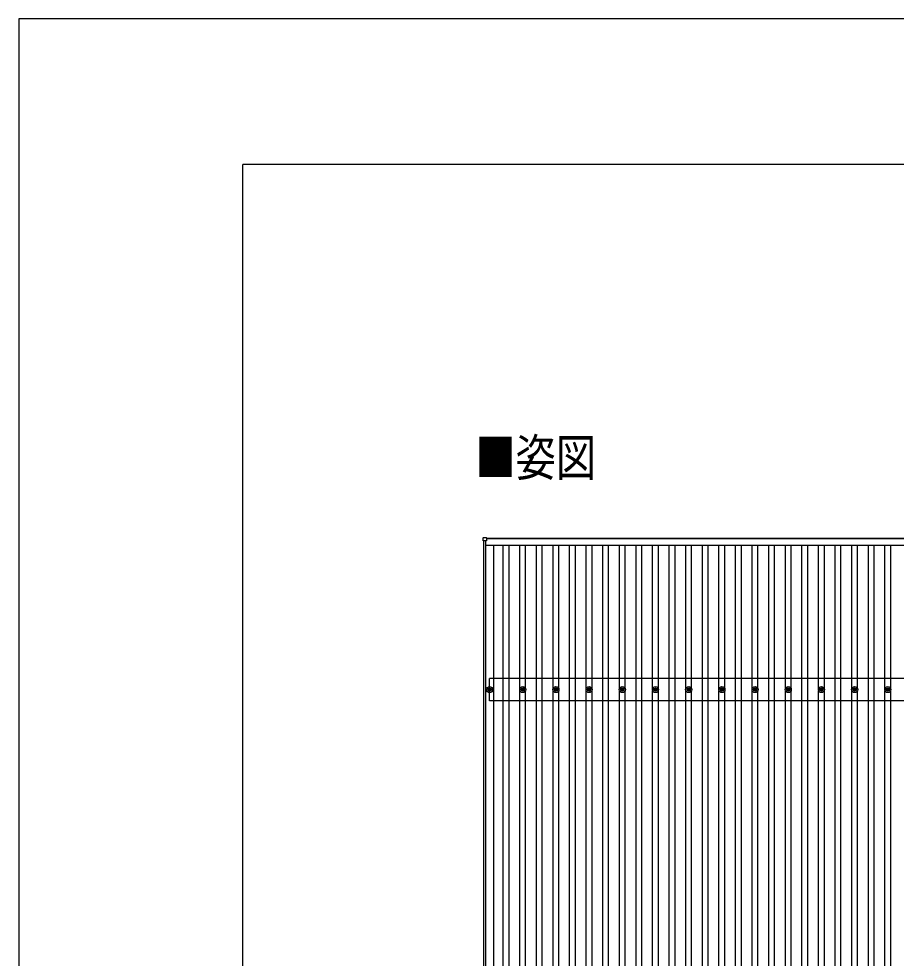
# Model space of a CAD drawing. Units: millimetres, scale not verified. Extents: x -18922 to 18922, y -13365 to 13365.
# Drawn here: x -18922 to -13636, y 7701 to 13365 of the extents above; entities that cross this region are included whole.
import ezdxf
from ezdxf.enums import TextEntityAlignment as Align

# ---------------------------------------------------------------- set-up
doc = ezdxf.new("R2010")
doc.units = ezdxf.units.MM
doc.header["$LTSCALE"] = 50
for name, color, linetype in [('0-2_USER1', 3, 'Continuous'), ('0-5_YKK_13', 4, 'Continuous'), ('0-6_YKK_A1', 4, 'Continuous'), ('0-8_YKK_ZWAK', 7, 'Continuous')]:
    doc.layers.add(name, color=color, linetype=linetype)
doc.styles.add('ＭＳ ゴシック', font='')
doc.styles.get('ＭＳ ゴシック').set_extended_font_data('MS Gothic')

msp = doc.modelspace()

# ---------------------------------------------------------------- linework, layer by layer
at = {"layer": '0-5_YKK_13'}
for p, q in [((-16124.21, 10217.98), (-16124.21, 10235.98)), ((-16123.21, 10236.98), (-16105.21, 10236.98)), ((-16105.21, 10216.98), (-16123.21, 10216.98)), ((-16104.21, 10235.98), (-16104.21, 10217.98)), ((-16095.91, 9322.33), (-16091.49, 9322.33)), ((-16095.91, 9322.33), (-16091.49, 9322.33)), ((-16095.91, 9318.83), (-16091.49, 9318.83)), ((-16095.91, 9318.83), (-16091.49, 9318.83)), ((-16087.66, 9330.58), (-16087.66, 9326.16)), ((-16087.66, 9330.58), (-16087.66, 9326.16)), ((-16087.66, 9315), (-16087.66, 9310.58)), ((-16087.66, 9315), (-16087.66, 9310.58)), ((-16084.16, 9330.58), (-16084.16, 9326.16)), ((-16084.16, 9330.58), (-16084.16, 9326.16)), ((-16084.16, 9315), (-16084.16, 9310.58)), ((-16084.16, 9315), (-16084.16, 9310.58)), ((-16080.33, 9322.33), (-16075.91, 9322.33)), ((-16080.33, 9322.33), (-16075.91, 9322.33)), ((-16080.33, 9318.83), (-16075.91, 9318.83)), ((-16080.33, 9318.83), (-16075.91, 9318.83)), ((-15895.91, 9322.33), (-15891.49, 9322.33)), ((-15895.91, 9318.83), (-15891.49, 9318.83)), ((-15887.66, 9330.58), (-15887.66, 9326.16)), ((-15887.66, 9315), (-15887.66, 9310.58)), ((-15884.16, 9330.58), (-15884.16, 9326.16)), ((-15884.16, 9315), (-15884.16, 9310.58)), ((-15880.33, 9322.33), (-15875.91, 9322.33)), ((-15880.33, 9318.83), (-15875.91, 9318.83)), ((-15695.91, 9322.33), (-15691.5, 9322.33)), ((-15695.91, 9318.83), (-15691.5, 9318.83)), ((-15687.66, 9330.58), (-15687.66, 9326.16)), ((-15687.66, 9315), (-15687.66, 9310.58)), ((-15684.16, 9330.58), (-15684.16, 9326.16)), ((-15684.16, 9315), (-15684.16, 9310.58)), ((-15680.33, 9322.33), (-15675.92, 9322.33)), ((-15680.33, 9318.83), (-15675.92, 9318.83)), ((-15495.91, 9322.33), (-15491.5, 9322.33)), ((-15495.91, 9318.83), (-15491.5, 9318.83)), ((-15487.66, 9330.58), (-15487.66, 9326.16)), ((-15487.66, 9315), (-15487.66, 9310.58)), ((-15484.16, 9330.58), (-15484.16, 9326.16)), ((-15484.16, 9315), (-15484.16, 9310.58)), ((-15480.33, 9322.33), (-15475.92, 9322.33)), ((-15480.33, 9318.83), (-15475.92, 9318.83)), ((-15295.91, 9322.33), (-15291.5, 9322.33)), ((-15295.91, 9318.83), (-15291.5, 9318.83)), ((-15287.66, 9330.58), (-15287.66, 9326.16)), ((-15287.66, 9315), (-15287.66, 9310.58)), ((-15284.16, 9330.58), (-15284.16, 9326.16)), ((-15284.16, 9315), (-15284.16, 9310.58)), ((-15280.33, 9322.33), (-15275.92, 9322.33)), ((-15280.33, 9318.83), (-15275.92, 9318.83)), ((-15095.91, 9322.33), (-15091.5, 9322.33)), ((-15095.91, 9318.83), (-15091.5, 9318.83)), ((-15087.66, 9330.58), (-15087.66, 9326.16)), ((-15087.66, 9315), (-15087.66, 9310.58)), ((-15084.16, 9330.58), (-15084.16, 9326.16)), ((-15084.16, 9315), (-15084.16, 9310.58)), ((-15080.33, 9322.33), (-15075.92, 9322.33)), ((-15080.33, 9318.83), (-15075.92, 9318.83)), ((-14895.91, 9322.33), (-14891.5, 9322.33)), ((-14895.91, 9318.83), (-14891.5, 9318.83)), ((-14887.66, 9330.58), (-14887.66, 9326.16)), ((-14887.66, 9315), (-14887.66, 9310.58)), ((-14884.16, 9330.58), (-14884.16, 9326.16)), ((-14884.16, 9315), (-14884.16, 9310.58)), ((-14880.33, 9322.33), (-14875.92, 9322.33)), ((-14880.33, 9318.83), (-14875.92, 9318.83)), ((-14695.91, 9322.33), (-14691.5, 9322.33)), ((-14695.91, 9318.83), (-14691.5, 9318.83)), ((-14687.66, 9330.58), (-14687.66, 9326.16)), ((-14687.66, 9315), (-14687.66, 9310.58)), ((-14684.16, 9330.58), (-14684.16, 9326.16)), ((-14684.16, 9315), (-14684.16, 9310.58)), ((-14680.33, 9322.33), (-14675.92, 9322.33)), ((-14680.33, 9318.83), (-14675.92, 9318.83)), ((-14495.91, 9322.33), (-14491.5, 9322.33)), ((-14495.91, 9318.83), (-14491.5, 9318.83)), ((-14487.66, 9330.58), (-14487.66, 9326.16)), ((-14487.66, 9315), (-14487.66, 9310.58)), ((-14484.16, 9330.58), (-14484.16, 9326.16)), ((-14484.16, 9315), (-14484.16, 9310.58)), ((-14480.33, 9322.33), (-14475.92, 9322.33)), ((-14480.33, 9318.83), (-14475.92, 9318.83)), ((-14295.91, 9322.33), (-14291.5, 9322.33)), ((-14295.91, 9318.83), (-14291.5, 9318.83)), ((-14287.66, 9330.58), (-14287.66, 9326.16)), ((-14287.66, 9315), (-14287.66, 9310.58)), ((-14284.16, 9330.58), (-14284.16, 9326.16)), ((-14284.16, 9315), (-14284.16, 9310.58)), ((-14280.33, 9322.33), (-14275.92, 9322.33)), ((-14280.33, 9318.83), (-14275.92, 9318.83)), ((-14095.91, 9322.33), (-14091.5, 9322.33)), ((-14095.91, 9318.83), (-14091.5, 9318.83)), ((-14087.66, 9330.58), (-14087.66, 9326.16)), ((-14087.66, 9315), (-14087.66, 9310.58)), ((-14084.16, 9330.58), (-14084.16, 9326.16)), ((-14084.16, 9315), (-14084.16, 9310.58)), ((-14080.33, 9322.33), (-14075.92, 9322.33)), ((-14080.33, 9318.83), (-14075.92, 9318.83)), ((-13895.91, 9322.33), (-13891.5, 9322.33)), ((-13895.91, 9318.83), (-13891.5, 9318.83)), ((-13887.66, 9330.58), (-13887.66, 9326.16)), ((-13887.66, 9315), (-13887.66, 9310.58)), ((-13884.16, 9330.58), (-13884.16, 9326.16)), ((-13884.16, 9315), (-13884.16, 9310.58)), ((-13880.33, 9322.33), (-13875.92, 9322.33)), ((-13880.33, 9318.83), (-13875.92, 9318.83)), ((-13695.91, 9322.33), (-13691.5, 9322.33)), ((-13695.91, 9318.83), (-13691.5, 9318.83)), ((-13687.66, 9330.58), (-13687.66, 9326.16)), ((-13687.66, 9315), (-13687.66, 9310.58)), ((-13684.16, 9330.58), (-13684.16, 9326.16)), ((-13684.16, 9315), (-13684.16, 9310.58)), ((-13680.33, 9322.33), (-13675.92, 9322.33)), ((-13680.33, 9318.83), (-13675.92, 9318.83))]:
    msp.add_line(p, q, dxfattribs=at)
for centre, radius in [((-16085.91, 9320.58), 18.25), ((-16085.91, 9320.58), 18.25), ((-16085.91, 9320.58), 10.15), ((-16085.91, 9320.58), 10.15), ((-16085.91, 9320.58), 5.85), ((-16085.91, 9320.58), 5.85), ((-16085.91, 9320.58), 5.25), ((-16085.91, 9320.58), 5.25), ((-15885.91, 9320.58), 18.25), ((-15885.91, 9320.58), 10.15), ((-15885.91, 9320.58), 5.85), ((-15885.91, 9320.58), 5.25), ((-15685.91, 9320.58), 18.25), ((-15685.91, 9320.58), 10.15), ((-15685.91, 9320.58), 5.85), ((-15685.91, 9320.58), 5.25), ((-15485.91, 9320.58), 18.25), ((-15485.91, 9320.58), 10.15), ((-15485.91, 9320.58), 5.85), ((-15485.91, 9320.58), 5.25), ((-15285.91, 9320.58), 18.25), ((-15285.91, 9320.58), 10.15), ((-15285.91, 9320.58), 5.85), ((-15285.91, 9320.58), 5.25), ((-15085.91, 9320.58), 18.25), ((-15085.91, 9320.58), 10.15), ((-15085.91, 9320.58), 5.85), ((-15085.91, 9320.58), 5.25), ((-14885.91, 9320.58), 18.25), ((-14885.91, 9320.58), 10.15), ((-14885.91, 9320.58), 5.85), ((-14885.91, 9320.58), 5.25), ((-14685.91, 9320.58), 18.25), ((-14685.91, 9320.58), 10.15), ((-14685.91, 9320.58), 5.85), ((-14685.91, 9320.58), 5.25), ((-14485.91, 9320.58), 18.25), ((-14485.91, 9320.58), 10.15), ((-14485.91, 9320.58), 5.85), ((-14485.91, 9320.58), 5.25), ((-14285.91, 9320.58), 18.25), ((-14285.91, 9320.58), 10.15), ((-14285.91, 9320.58), 5.85), ((-14285.91, 9320.58), 5.25), ((-14085.91, 9320.58), 18.25), ((-14085.91, 9320.58), 10.15), ((-14085.91, 9320.58), 5.85), ((-14085.91, 9320.58), 5.25), ((-13885.91, 9320.58), 18.25), ((-13885.91, 9320.58), 10.15), ((-13885.91, 9320.58), 5.85), ((-13885.91, 9320.58), 5.25), ((-13685.91, 9320.58), 18.25), ((-13685.91, 9320.58), 10.15), ((-13685.91, 9320.58), 5.85), ((-13685.91, 9320.58), 5.25)]:
    msp.add_circle(centre, radius, dxfattribs=at)
for centre, start, end in [((-16123.21, 10235.98), 90, 180), ((-16123.21, 10217.98), 180, 270), ((-16105.21, 10235.98), 0, 90), ((-16105.21, 10217.98), 270, 0)]:
    msp.add_arc(centre, 1, start, end, dxfattribs=at)
at = {"layer": '0-6_YKK_A1'}
for p, q in [((-16120.91, 4818.56), (-16120.91, 10216.98)), ((-16108.91, 4818.56), (-16108.91, 10216.98)), ((-16104.21, 10233.68), (-10695.91, 10233.68)), ((-10710.91, 10228.9), (-16104.21, 10228.9)), ((-16108.91, 10190.89), (-10710.91, 10190.89)), ((-16059.41, 4849.88), (-16059.41, 10190.89)), ((-16003.41, 4849.88), (-16003.41, 10190.89)), ((-15968.41, 4849.88), (-15968.41, 10190.89)), ((-15903.41, 9325.76), (-15903.41, 10190.89)), ((-15868.41, 9325.76), (-15868.41, 10190.89)), ((-15803.41, 4849.88), (-15803.41, 10190.89)), ((-15768.41, 4849.88), (-15768.41, 10190.89)), ((-15703.41, 9325.76), (-15703.41, 10190.89)), ((-15668.41, 9325.75), (-15668.41, 10190.89)), ((-15603.41, 4849.88), (-15603.41, 10190.89)), ((-15568.41, 4849.88), (-15568.41, 10190.89)), ((-15503.41, 9325.76), (-15503.41, 10190.89)), ((-15468.41, 9325.75), (-15468.41, 10190.89)), ((-15403.41, 4849.88), (-15403.41, 10190.89)), ((-15368.41, 4849.88), (-15368.41, 10190.89)), ((-15303.41, 9325.76), (-15303.41, 10190.89)), ((-15268.41, 9325.75), (-15268.41, 10190.89)), ((-15203.41, 4849.88), (-15203.41, 10190.89)), ((-15168.41, 4849.88), (-15168.41, 10190.89)), ((-15103.41, 9325.76), (-15103.41, 10190.89)), ((-15068.41, 9325.75), (-15068.41, 10190.89)), ((-15003.41, 4849.88), (-15003.41, 10190.89)), ((-14968.41, 4849.88), (-14968.41, 10190.89)), ((-14903.41, 9325.76), (-14903.41, 10190.89)), ((-14868.41, 9325.75), (-14868.41, 10190.89)), ((-14803.41, 4849.88), (-14803.41, 10190.89)), ((-14768.41, 4849.88), (-14768.41, 10190.89)), ((-14703.41, 9325.76), (-14703.41, 10190.89)), ((-14668.41, 9325.75), (-14668.41, 10190.89)), ((-14603.41, 4849.88), (-14603.41, 10190.89)), ((-14568.41, 4849.88), (-14568.41, 10190.89)), ((-14503.41, 9325.76), (-14503.41, 10190.89)), ((-14468.41, 9325.75), (-14468.41, 10190.89)), ((-14403.41, 4849.88), (-14403.41, 10190.89)), ((-14368.41, 4849.88), (-14368.41, 10190.89)), ((-14303.41, 9325.76), (-14303.41, 10190.89)), ((-14268.41, 9325.75), (-14268.41, 10190.89)), ((-14203.41, 4849.88), (-14203.41, 10190.89)), ((-14168.41, 4849.88), (-14168.41, 10190.89)), ((-14103.41, 9325.76), (-14103.41, 10190.89)), ((-14068.41, 9325.75), (-14068.41, 10190.89)), ((-14003.41, 4849.88), (-14003.41, 10190.89)), ((-13968.41, 4849.88), (-13968.41, 10190.89)), ((-13903.41, 9325.76), (-13903.41, 10190.89)), ((-13868.41, 9325.75), (-13868.41, 10190.89)), ((-13803.41, 4849.88), (-13803.41, 10190.89)), ((-13768.41, 4849.88), (-13768.41, 10190.89)), ((-13703.41, 9325.76), (-13703.41, 10190.89)), ((-13668.41, 9325.75), (-13668.41, 10190.89)), ((-8885.49, 9387.58), (-16085.91, 9387.58)), ((-16085.91, 9253.58), (-16085.91, 9387.58)), ((-15903.41, 7525.76), (-15903.41, 9315.4)), ((-15868.41, 7525.76), (-15868.41, 9315.4)), ((-15703.41, 7525.76), (-15703.41, 9315.4)), ((-15668.41, 7525.76), (-15668.41, 9315.4)), ((-15503.41, 7525.76), (-15503.41, 9315.4)), ((-15468.41, 7525.76), (-15468.41, 9315.4)), ((-15303.41, 7525.76), (-15303.41, 9315.4)), ((-15268.41, 7525.76), (-15268.41, 9315.4)), ((-15103.41, 7525.76), (-15103.41, 9315.4)), ((-15068.41, 7525.76), (-15068.41, 9315.4)), ((-14903.41, 7525.76), (-14903.41, 9315.4)), ((-14868.41, 7525.76), (-14868.41, 9315.4)), ((-14703.41, 7525.76), (-14703.41, 9315.4)), ((-14668.41, 7525.76), (-14668.41, 9315.4)), ((-14503.41, 7525.76), (-14503.41, 9315.4)), ((-14468.41, 7525.76), (-14468.41, 9315.4)), ((-14303.41, 7525.76), (-14303.41, 9315.4)), ((-14268.41, 7525.76), (-14268.41, 9315.4)), ((-14103.41, 7525.76), (-14103.41, 9315.4)), ((-14068.41, 7525.76), (-14068.41, 9315.4)), ((-13903.41, 7525.76), (-13903.41, 9315.4)), ((-13868.41, 7525.76), (-13868.41, 9315.4)), ((-13703.41, 7525.76), (-13703.41, 9315.4)), ((-13668.41, 7525.76), (-13668.41, 9315.4)), ((-8885.49, 9253.58), (-16085.91, 9253.58))]:
    msp.add_line(p, q, dxfattribs=at)
at = {"layer": '0-8_YKK_ZWAK'}
for p in [(17527.59, 12487.5), (-17572.41, -11362.5)]:
    msp.add_line(p, (-17572.41, 12487.5), dxfattribs=at)
msp.add_lwpolyline([(-18922.5, -13365), (18922.5, -13365), (18922.5, 13365), (-18922.5, 13365)], close=True, dxfattribs=at)

# ---------------------------------------------------------------- texts
at = {"layer": '0-2_USER1', "style": 'ＭＳ ゴシック', "width": 0.8}
msp.add_text('■姿図', height=222.7, dxfattribs=at).set_placement((-16172.15, 10541.97), align=Align.BOTTOM_LEFT)

doc.saveas('drawing.dxf')
